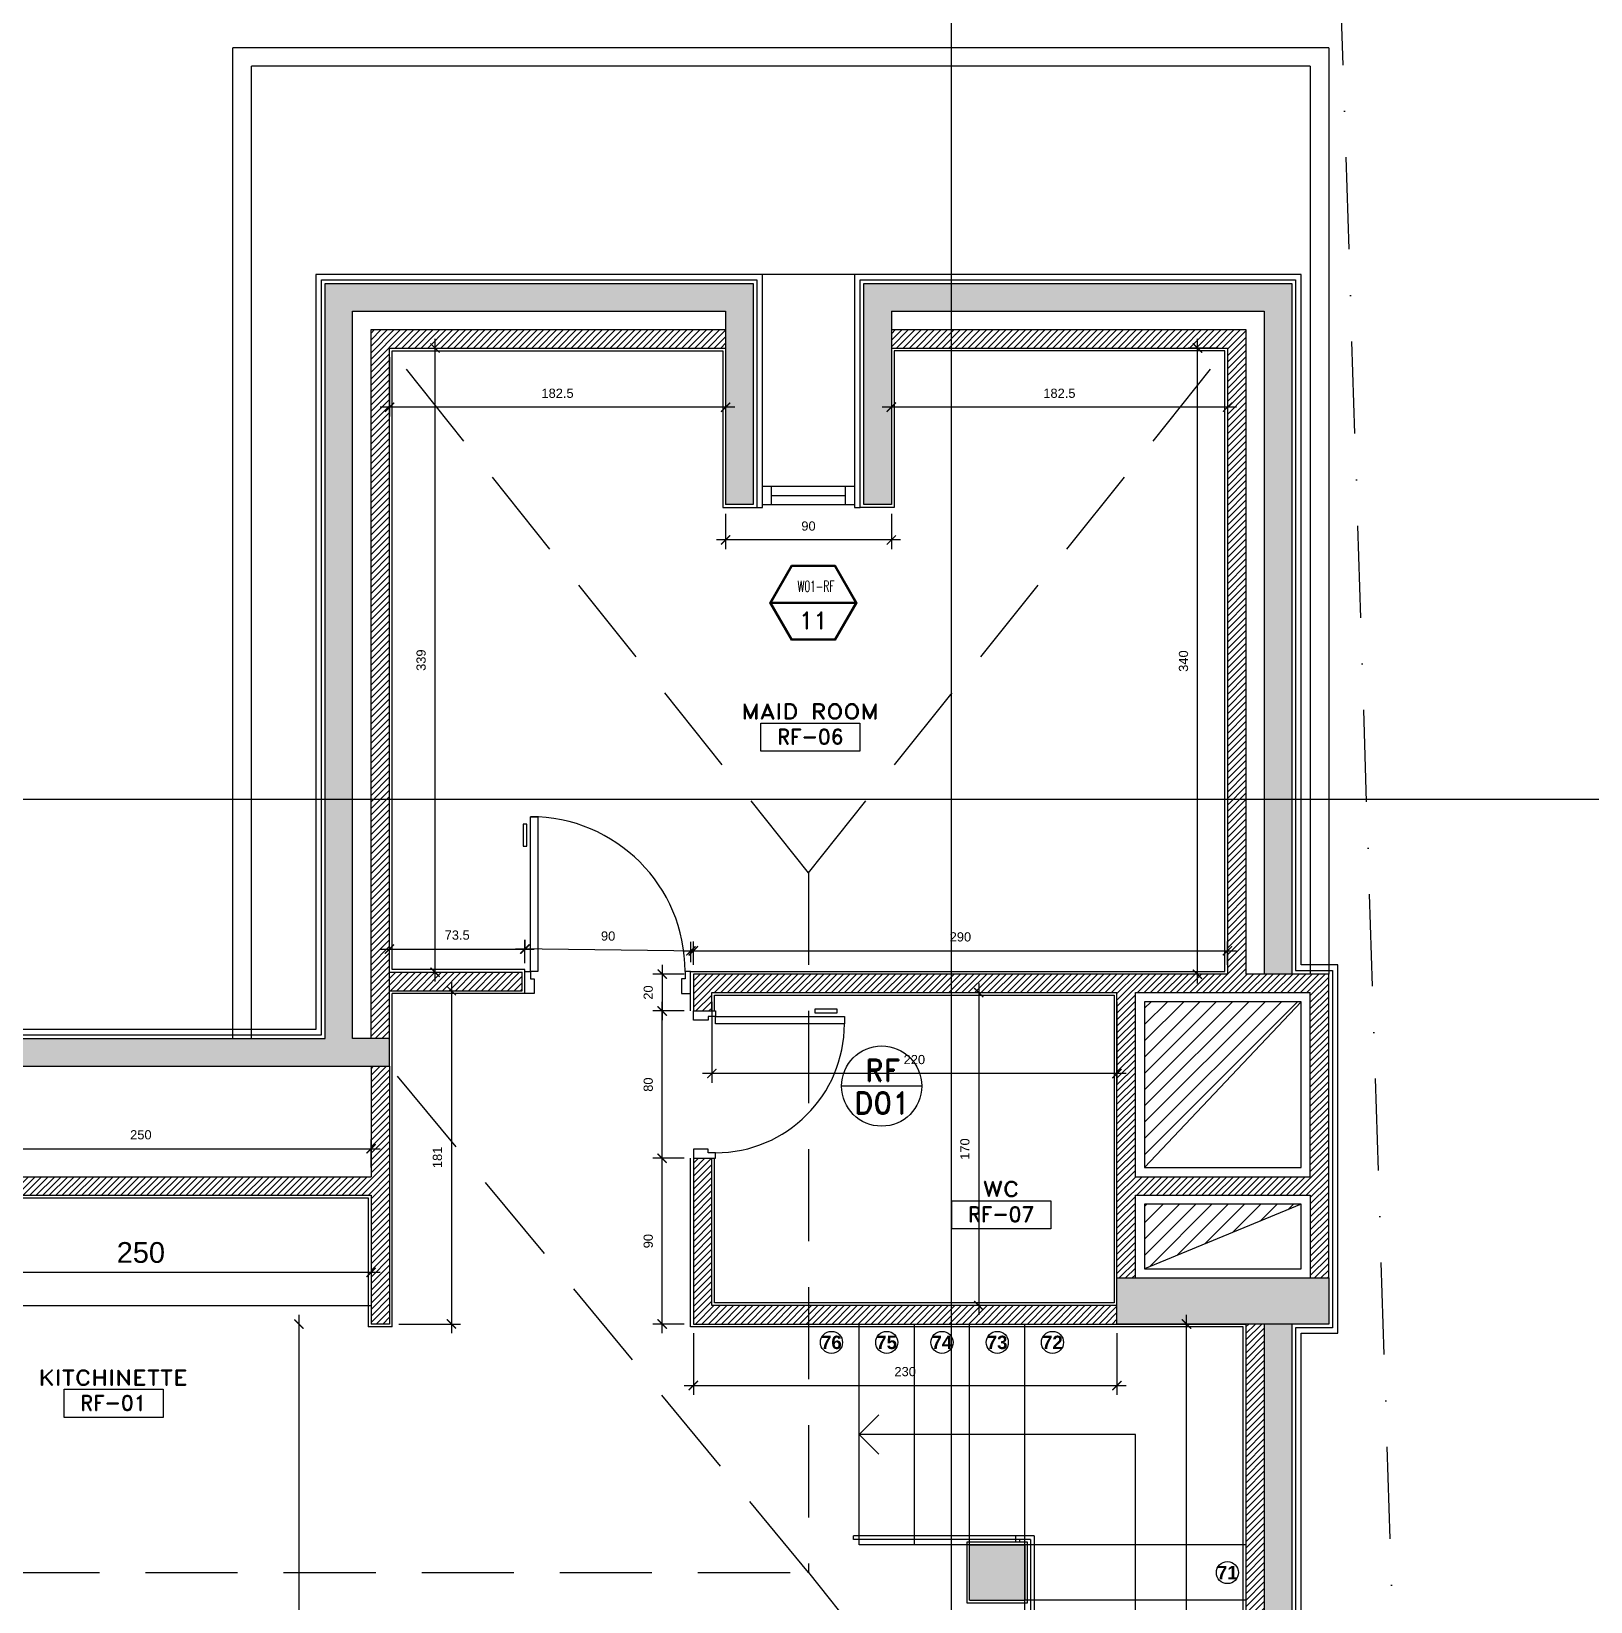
# Model space of a CAD drawing. Header units: centimetres. Extents: x 96271 to 179142, y 9855 to 112216.
# Drawn here: x 129802 to 130649, y 51720 to 52572 of the extents above; entities that cross this region are included whole.
import ezdxf
from ezdxf.enums import TextEntityAlignment as Align

# ---------------------------------------------------------------- set-up
doc = ezdxf.new("R2010")
doc.units = ezdxf.units.CM
doc.header["$LTSCALE"] = 100
doc.header["$MEASUREMENT"] = 0
doc.header["$PDSIZE"] = 0.2
doc.linetypes.add('DASHDOT', pattern=[1, 0.5, -0.25, 0, -0.25])
doc.linetypes.add('DASHED', pattern=[0.75, 0.5, -0.25])
doc.layers.get('0').update_dxf_attribs({"linetype": 'CONTINUOUS'})
doc.layers.get('DEFPOINTS').update_dxf_attribs({"linetype": 'CONTINUOUS'})
for name, color, linetype in [('0-door', 7, 'CONTINUOUS'), ('1-door', 7, 'CONTINUOUS'), ('A-ANOTATION', 7, 'CONTINUOUS'), ('A-CLADDING', 53, 'CONTINUOUS'), ('A-Dim', 2, 'CONTINUOUS'), ('A-Dim CMU', 2, 'CONTINUOUS'), ('A-DOOR-ANOT', 111, 'CONTINUOUS'), ('A-Flor-Str', 3, 'CONTINUOUS'), ('A-Glass-Full', 140, 'CONTINUOUS'), ('A-Otln-Abv', 1, 'DASHED'), ('A-Patt-CMU', 8, 'CONTINUOUS'), ('A-Patt-Strcr', 8, 'CONTINUOUS'), ('A-PLASTER', 51, 'CONTINUOUS'), ('A-Sanitary fixt', 143, 'CONTINUOUS'), ('A-Setback', 3, 'DASHDOT'), ('A-Shaft', 31, 'CONTINUOUS'), ('A-Wall-Full', 5, 'CONTINUOUS'), ('A-Wall-Prht', 2, 'CONTINUOUS'), ('A-Wall-Strctr', 6, 'CONTINUOUS'), ('A-WINDOW-ANOT', 131, 'CONTINUOUS'), ('HANDLES', 2, 'CONTINUOUS'), ('plan-stair steps nbr', 224, 'CONTINUOUS')]:
    doc.layers.add(name, color=color, linetype=linetype)
doc.layers.add('A-Sect-Iden', color=191, linetype='CONTINUOUS', lineweight=25)
doc.styles.add('ARIAL', font='arialbd.ttf')
doc.styles.add('ROMAND', font='romand.shx', dxfattribs={"height": 10})
doc.styles.get("Standard").update_dxf_attribs({"font": 'arial.ttf'})
doc.dimstyles.new('1-50', dxfattribs={"dimtxt": 11.25, "dimasz": 5, "dimexe": 5, "dimexo": 5, "dimgap": 5, "dimtad": 1, "dimdec": 1, "dimrnd": 0.5, "dimzin": 12, "dimdsep": 46, "dimtxsty": 'Standard', "dimblk": 'ARCHTICK', "dimcen": 0.09, "dimdle": 5, "dimadec": 0, "dimazin": 3, "dimtfac": 1, "dimtdec": 1, "dimtix": 1, "dimtofl": 0, "dimtmove": 1, "dimatfit": 3, "dimfxl": 5, "dimtolj": 1, "dimtzin": 0, "dimarcsym": 0})

# ---------------------------------------------------------------- blocks, each defined once
blk = doc.blocks.new('Dl70-12')
at = {"color": 1}
for p, q in [((0.3, 8.1), (0.7, 8.1)), ((0.3, 1.1), (0.3, 8.1)), ((0.7, 8.1), (0.7, 1.1)), ((0, -0.1), (0, 1.1)), ((0, 1.1), (0.3, 1.1)), ((0.3, 1.1), (0.3, 0.7)), ((0.7, 1.1), (0.3, 1.1)), ((7.7, 1.1), (7.7, 0.7)), ((8, 1.1), (7.7, 1.1)), ((8, -0.1), (8, 1.1)), ((0.3, 0.7), (0.5, 0.7)), ((0.5, 0.7), (0.5, -0.1)), ((7.5, 0.7), (7.5, -0.1)), ((7.7, 0.7), (7.5, 0.7)), ((0.5, -0.1), (0, -0.1)), ((7.5, -0.1), (8, -0.1))]:
    blk.add_line(p, q, dxfattribs=at)
at = {"color": 7}
blk.add_arc((0.7, 1.1), 7, 0, 90, dxfattribs=at)
at = {"layer": 'HANDLES'}
blk.add_lwpolyline([(0.1, 7.7), (-0.1, 7.7), (-0.1, 6.5), (0.1, 6.5), (0.1, 7.7)], dxfattribs=at)
blk = doc.blocks.new('_ArchTick')
at = {"color": 0, "linetype": 'ByBlock', "const_width": 0.15}
blk.add_lwpolyline([(-0.5, -0.5), (0.5, 0.5)], dxfattribs=at)
blk = doc.blocks.new('*D623')
at = {"layer": 'A-Dim CMU', "color": 0, "lineweight": -2, "transparency": 16777216}
blk.add_line((130316.56, 52055.33), (130316.56, 51875.33), dxfattribs=at)
at = {"layer": 'DEFPOINTS', "color": 0, "transparency": 16777216}
for p in [(130316.56, 52050.33), (130316.56, 51880.33), (130316.56, 51880.33)]:
    blk.add_point(p, dxfattribs=at)
at = {"layer": 'A-Dim CMU', "color": 0, "lineweight": -2, "transparency": 16777216, "xscale": 5, "yscale": 5, "zscale": 5}
for p, rotation in [((130316.56, 52050.33), 90), ((130316.56, 51880.33), 270)]:
    blk.add_blockref('_ArchTick', p, dxfattribs=dict(at, rotation=rotation))
at = {"layer": 'A-Dim CMU', "color": 0, "transparency": 16777216, "insert": (130309.01, 51965.33), "char_height": 5, "attachment_point": 5, "rotation": 90}
blk.add_mtext('\\A1;170', dxfattribs=at)
blk = doc.blocks.new('*D624')
at = {"layer": 'A-Dim CMU', "color": 0, "lineweight": -2, "transparency": 16777216}
for p, q in [((130171.56, 52045.33), (130171.56, 52001.35)), ((130391.56, 52045.33), (130391.56, 52001.35)), ((130396.56, 52006.35), (130166.56, 52006.35))]:
    blk.add_line(p, q, dxfattribs=at)
at = {"layer": 'DEFPOINTS', "color": 0, "transparency": 16777216}
for p in [(130171.56, 52050.33), (130391.56, 52050.33), (130171.56, 52006.35)]:
    blk.add_point(p, dxfattribs=at)
at = {"layer": 'A-Dim CMU', "color": 0, "lineweight": -2, "transparency": 16777216, "xscale": 5, "yscale": 5, "zscale": 5, "rotation": 180}
blk.add_blockref('_ArchTick', (130171.56, 52006.35), dxfattribs=at)
at = {"layer": 'A-Dim CMU', "color": 0, "lineweight": -2, "transparency": 16777216, "xscale": 5, "yscale": 5, "zscale": 5}
blk.add_blockref('_ArchTick', (130391.56, 52006.35), dxfattribs=at)
at = {"layer": 'A-Dim CMU', "color": 0, "transparency": 16777216, "insert": (130281.56, 52013.9), "char_height": 5, "attachment_point": 5}
blk.add_mtext('\\A1;220', dxfattribs=at)
blk = doc.blocks.new('*D625')
at = {"layer": 'A-Dim CMU', "color": 0, "lineweight": -2, "transparency": 16777216}
for p, q in [((129996.56, 52395.33), (129996.56, 52363.2)), ((130179.06, 52395.33), (130179.06, 52363.2)), ((130184.06, 52368.2), (129991.56, 52368.2))]:
    blk.add_line(p, q, dxfattribs=at)
at = {"layer": 'DEFPOINTS', "color": 0, "transparency": 16777216}
for p in [(129996.56, 52400.33), (130179.06, 52400.33), (129996.56, 52368.2)]:
    blk.add_point(p, dxfattribs=at)
at = {"layer": 'A-Dim CMU', "color": 0, "lineweight": -2, "transparency": 16777216, "xscale": 5, "yscale": 5, "zscale": 5, "rotation": 180}
blk.add_blockref('_ArchTick', (129996.56, 52368.2), dxfattribs=at)
at = {"layer": 'A-Dim CMU', "color": 0, "lineweight": -2, "transparency": 16777216, "xscale": 5, "yscale": 5, "zscale": 5}
blk.add_blockref('_ArchTick', (130179.06, 52368.2), dxfattribs=at)
at = {"layer": 'A-Dim CMU', "color": 0, "transparency": 16777216, "insert": (130087.81, 52375.75), "char_height": 5, "attachment_point": 5}
blk.add_mtext('\\A1;182.5', dxfattribs=at)
blk = doc.blocks.new('*D626')
at = {"layer": 'A-Dim CMU', "color": 0, "lineweight": -2, "transparency": 16777216}
for p, q in [((130001.56, 52400.33), (130026.3, 52400.33)), ((130021.3, 52056.33), (130021.3, 52405.33)), ((130001.56, 52061.33), (130026.3, 52061.33))]:
    blk.add_line(p, q, dxfattribs=at)
at = {"layer": 'DEFPOINTS', "color": 0, "transparency": 16777216}
for p in [(129996.56, 52400.33), (130021.3, 52400.33), (129996.56, 52061.33)]:
    blk.add_point(p, dxfattribs=at)
at = {"layer": 'A-Dim CMU', "color": 0, "lineweight": -2, "transparency": 16777216, "xscale": 5, "yscale": 5, "zscale": 5}
for p, rotation in [((130021.3, 52400.33), 90), ((130021.3, 52061.33), 270)]:
    blk.add_blockref('_ArchTick', p, dxfattribs=dict(at, rotation=rotation))
at = {"layer": 'A-Dim CMU', "color": 0, "transparency": 16777216, "insert": (130013.75, 52230.83), "char_height": 5, "attachment_point": 5, "rotation": 90}
blk.add_mtext('\\A1;339', dxfattribs=at)
blk = doc.blocks.new('WINDOW-TAGS')
at = {"color": 4}
for p, q in [((231, 535), (1283, 535)), ((231, 528), (1283, 528)), ((231, 521), (1283, 521))]:
    blk.add_line(p, q, dxfattribs=at)
for points in [[(1299, 528), (1028, 997), (486, 997), (215, 528), (486, 58), (1028, 58)], [(1291, 528), (1024, 990), (490, 990), (223, 528), (490, 65), (1024, 65)], [(1283, 528), (1020, 983), (494, 983), (231, 528), (494, 72), (1020, 72)]]:
    blk.add_lwpolyline(points, close=True, dxfattribs=at)
at = {"color": 4, "style": 'ROMAND'}
for tag, p in [('LEVEL', (761, 644)), ('WINDOW-NO', (871, 199))]:
    blk.add_attdef(tag, text='', height=210, dxfattribs=at).set_placement(p, align=Align.CENTER)
blk = doc.blocks.new('*D627')
at = {"layer": 'A-Dim CMU', "color": 0, "lineweight": -2, "transparency": 16777216}
for p, q in [((130269.06, 52395.33), (130269.06, 52363.2)), ((130451.56, 52395.33), (130451.56, 52363.2)), ((130456.56, 52368.2), (130264.06, 52368.2))]:
    blk.add_line(p, q, dxfattribs=at)
at = {"layer": 'DEFPOINTS', "color": 0, "transparency": 16777216}
for p in [(130269.06, 52400.33), (130451.56, 52400.33), (130269.06, 52368.2)]:
    blk.add_point(p, dxfattribs=at)
at = {"layer": 'A-Dim CMU', "color": 0, "lineweight": -2, "transparency": 16777216, "xscale": 5, "yscale": 5, "zscale": 5, "rotation": 180}
blk.add_blockref('_ArchTick', (130269.06, 52368.2), dxfattribs=at)
at = {"layer": 'A-Dim CMU', "color": 0, "lineweight": -2, "transparency": 16777216, "xscale": 5, "yscale": 5, "zscale": 5}
blk.add_blockref('_ArchTick', (130451.56, 52368.2), dxfattribs=at)
at = {"layer": 'A-Dim CMU', "color": 0, "transparency": 16777216, "insert": (130360.31, 52375.75), "char_height": 5, "attachment_point": 5}
blk.add_mtext('\\A1;182.5', dxfattribs=at)
blk = doc.blocks.new('DOOR NO')
blk.add_line((1261, 534), (661, 534))
blk.add_circle((961, 534), 300)
at = {"style": 'ROMAND'}
for tag, p in [('LEVEL', (969, 572)), ('DOOR', (966, 327))]:
    blk.add_attdef(tag, text='', height=162, dxfattribs=at).set_placement(p, align=Align.CENTER)
blk = doc.blocks.new('*D628')
at = {"layer": 'A-Dim CMU', "color": 0, "lineweight": -2, "transparency": 16777216}
for p, q in [((130161.56, 52065.33), (130161.56, 52077.97)), ((130451.56, 52065.33), (130451.56, 52077.97)), ((130156.56, 52072.97), (130456.56, 52072.97))]:
    blk.add_line(p, q, dxfattribs=at)
at = {"layer": 'DEFPOINTS', "color": 0, "transparency": 16777216}
for p in [(130451.56, 52072.97), (130161.56, 52060.33), (130451.56, 52060.33)]:
    blk.add_point(p, dxfattribs=at)
at = {"layer": 'A-Dim CMU', "color": 0, "lineweight": -2, "transparency": 16777216, "xscale": 5, "yscale": 5, "zscale": 5, "rotation": 180}
blk.add_blockref('_ArchTick', (130161.56, 52072.97), dxfattribs=at)
at = {"layer": 'A-Dim CMU', "color": 0, "lineweight": -2, "transparency": 16777216, "xscale": 5, "yscale": 5, "zscale": 5}
blk.add_blockref('_ArchTick', (130451.56, 52072.97), dxfattribs=at)
at = {"layer": 'A-Dim CMU', "color": 0, "transparency": 16777216, "insert": (130306.56, 52080.53), "char_height": 5, "attachment_point": 5}
blk.add_mtext('\\A1;290', dxfattribs=at)
blk = doc.blocks.new('*D629')
at = {"layer": 'A-Dim CMU', "color": 0, "lineweight": -2, "transparency": 16777216}
for p, q in [((130144.62, 51865.33), (130144.62, 51965.33)), ((130156.56, 51960.33), (130139.62, 51960.33)), ((130156.56, 51870.33), (130139.62, 51870.33))]:
    blk.add_line(p, q, dxfattribs=at)
at = {"layer": 'DEFPOINTS', "color": 0, "transparency": 16777216}
for p in [(130144.62, 51960.33), (130161.56, 51960.33), (130161.56, 51870.33)]:
    blk.add_point(p, dxfattribs=at)
at = {"layer": 'A-Dim CMU', "color": 0, "lineweight": -2, "transparency": 16777216, "xscale": 5, "yscale": 5, "zscale": 5}
for p, rotation in [((130144.62, 51960.33), 90), ((130144.62, 51870.33), 270)]:
    blk.add_blockref('_ArchTick', p, dxfattribs=dict(at, rotation=rotation))
at = {"layer": 'A-Dim CMU', "color": 0, "transparency": 16777216, "insert": (130137.07, 51915.33), "char_height": 5, "attachment_point": 5, "rotation": 90}
blk.add_mtext('\\A1;90', dxfattribs=at)
blk = doc.blocks.new('*D630')
at = {"layer": 'A-Dim CMU', "color": 0, "lineweight": -2, "transparency": 16777216}
for p, q in [((130161.56, 51865.33), (130161.56, 51831.9)), ((130391.56, 51865.33), (130391.56, 51831.9)), ((130156.56, 51836.9), (130396.56, 51836.9))]:
    blk.add_line(p, q, dxfattribs=at)
at = {"layer": 'DEFPOINTS', "color": 0, "transparency": 16777216}
for p in [(130161.56, 51870.33), (130391.56, 51870.33), (130391.56, 51836.9)]:
    blk.add_point(p, dxfattribs=at)
at = {"layer": 'A-Dim CMU', "color": 0, "lineweight": -2, "transparency": 16777216, "xscale": 5, "yscale": 5, "zscale": 5, "rotation": 180}
blk.add_blockref('_ArchTick', (130161.56, 51836.9), dxfattribs=at)
at = {"layer": 'A-Dim CMU', "color": 0, "lineweight": -2, "transparency": 16777216, "xscale": 5, "yscale": 5, "zscale": 5}
blk.add_blockref('_ArchTick', (130391.56, 51836.9), dxfattribs=at)
at = {"layer": 'A-Dim CMU', "color": 0, "transparency": 16777216, "insert": (130276.56, 51844.45), "char_height": 5, "attachment_point": 5}
blk.add_mtext('\\A1;230', dxfattribs=at)
blk = doc.blocks.new('*D632')
at = {"layer": 'A-Dim CMU', "color": 0, "lineweight": -2, "transparency": 16777216}
for p, q in [((130144.62, 51955.33), (130144.62, 52045.33)), ((130156.56, 52040.33), (130139.62, 52040.33)), ((130156.56, 51960.33), (130139.62, 51960.33))]:
    blk.add_line(p, q, dxfattribs=at)
at = {"layer": 'DEFPOINTS', "color": 0, "transparency": 16777216}
for p in [(130144.62, 52040.33), (130161.56, 52040.33), (130161.56, 51960.33)]:
    blk.add_point(p, dxfattribs=at)
at = {"layer": 'A-Dim CMU', "color": 0, "lineweight": -2, "transparency": 16777216, "xscale": 5, "yscale": 5, "zscale": 5}
for p, rotation in [((130144.62, 52040.33), 90), ((130144.62, 51960.33), 270)]:
    blk.add_blockref('_ArchTick', p, dxfattribs=dict(at, rotation=rotation))
at = {"layer": 'A-Dim CMU', "color": 0, "transparency": 16777216, "insert": (130137.07, 52000.33), "char_height": 5, "attachment_point": 5, "rotation": 90}
blk.add_mtext('\\A1;80', dxfattribs=at)
blk = doc.blocks.new('*D633')
at = {"layer": 'A-Dim CMU', "color": 0, "lineweight": -2, "transparency": 16777216}
for p, q in [((130156.56, 52060.33), (130139.62, 52060.33)), ((130144.62, 52065.33), (130144.62, 52035.33)), ((130156.56, 52040.33), (130139.62, 52040.33))]:
    blk.add_line(p, q, dxfattribs=at)
at = {"layer": 'DEFPOINTS', "color": 0, "transparency": 16777216}
for p in [(130161.56, 52060.33), (130144.62, 52040.33), (130161.56, 52040.33)]:
    blk.add_point(p, dxfattribs=at)
at = {"layer": 'A-Dim CMU', "color": 0, "lineweight": -2, "transparency": 16777216, "xscale": 5, "yscale": 5, "zscale": 5}
for p, rotation in [((130144.62, 52060.33), 90), ((130144.62, 52040.33), 270)]:
    blk.add_blockref('_ArchTick', p, dxfattribs=dict(at, rotation=rotation))
at = {"layer": 'A-Dim CMU', "color": 0, "transparency": 16777216, "insert": (130137.07, 52050.33), "char_height": 5, "attachment_point": 5, "rotation": 90}
blk.add_mtext('\\A1;20', dxfattribs=at)
blk = doc.blocks.new('*D634')
at = {"layer": 'A-Dim CMU', "color": 0, "lineweight": -2, "transparency": 16777216}
for p, q in [((130446.56, 52400.33), (130430.26, 52400.33)), ((130435.26, 52055.33), (130435.26, 52405.33)), ((130446.56, 52060.33), (130430.26, 52060.33))]:
    blk.add_line(p, q, dxfattribs=at)
at = {"layer": 'DEFPOINTS', "color": 0, "transparency": 16777216}
for p in [(130435.26, 52400.33), (130451.56, 52400.33), (130451.56, 52060.33)]:
    blk.add_point(p, dxfattribs=at)
at = {"layer": 'A-Dim CMU', "color": 0, "lineweight": -2, "transparency": 16777216, "xscale": 5, "yscale": 5, "zscale": 5}
for p, rotation in [((130435.26, 52400.33), 90), ((130435.26, 52060.33), 270)]:
    blk.add_blockref('_ArchTick', p, dxfattribs=dict(at, rotation=rotation))
at = {"layer": 'A-Dim CMU', "color": 0, "transparency": 16777216, "insert": (130427.71, 52230.33), "char_height": 5, "attachment_point": 5, "rotation": 90}
blk.add_mtext('\\A1;340', dxfattribs=at)
blk = doc.blocks.new('room tag')
at = {"color": 7}
blk.add_lwpolyline([(-571, 112), (613, 112), (613, -224), (-571, -224)], close=True, dxfattribs=at)
at = {"color": 30, "style": 'ROMAND', "width": 1.2}
blk.add_attdef('ROOM', text='', height=180, dxfattribs=at).set_placement((17, 162), align=Align.CENTER)
at = {"color": 2, "style": 'ROMAND'}
blk.add_attdef('ROOM.NO', text='', height=180, dxfattribs=at).set_placement((20, -140), align=Align.CENTER)
blk = doc.blocks.new('*D635')
at = {"layer": 'A-Dim', "color": 0, "lineweight": -2, "transparency": 16777216}
for p, q in [((130456.56, 51870.33), (130424.34, 51870.33)), ((130429.34, 51445.33), (130429.34, 51875.33)), ((130456.56, 51450.33), (130424.34, 51450.33))]:
    blk.add_line(p, q, dxfattribs=at)
at = {"layer": 'DEFPOINTS', "color": 0, "transparency": 16777216}
for p in [(130429.34, 51870.33), (130461.56, 51870.33), (130461.56, 51450.33)]:
    blk.add_point(p, dxfattribs=at)
at = {"layer": 'A-Dim', "color": 0, "lineweight": -2, "transparency": 16777216, "xscale": 5, "yscale": 5, "zscale": 5}
for p, rotation in [((130429.34, 51870.33), 90), ((130429.34, 51450.33), 270)]:
    blk.add_blockref('_ArchTick', p, dxfattribs=dict(at, rotation=rotation))
at = {"layer": 'A-Dim', "color": 0, "transparency": 16777216, "insert": (130421.79, 51660.33), "char_height": 5, "attachment_point": 5, "rotation": 90}
blk.add_mtext('\\A1;420', dxfattribs=at)
blk = doc.blocks.new('Dl80-12')
at = {"color": 1}
for p, q in [((0.3, 1.1), (0.3, 9.5)), ((0.3, 9.5), (0.7, 9.5)), ((0.7, 9.5), (0.7, 1.1)), ((0, -0.1), (0, 1.1)), ((0, 1.1), (0.3, 1.1)), ((0.3, 1.1), (0.3, 0.7)), ((0.7, 1.1), (0.3, 1.1)), ((8.7, 1.1), (8.7, 0.7)), ((9, 1.1), (8.7, 1.1)), ((9, -0.1), (9, 1.1)), ((0.3, 0.7), (0.5, 0.7)), ((0.5, 0.7), (0.5, -0.1)), ((8.7, 0.7), (8.5, 0.7)), ((8.5, 0.7), (8.5, -0.1)), ((0.5, -0.1), (0, -0.1)), ((8.5, -0.1), (9, -0.1))]:
    blk.add_line(p, q, dxfattribs=at)
at = {"color": 7}
blk.add_arc((0.3, 1.1), 8.4, 0, 90, dxfattribs=at)
at = {"layer": 'HANDLES'}
blk.add_lwpolyline([(0.1, 9.1), (-0.1, 9.1), (-0.1, 7.9), (0.1, 7.9), (0.1, 9.1)], dxfattribs=at)
blk = doc.blocks.new('*D648')
at = {"layer": 'A-Dim', "color": 0, "lineweight": -2, "transparency": 16777216}
blk.add_line((129991.56, 51898.35), (129731.56, 51898.35), dxfattribs=at)
at = {"layer": 'DEFPOINTS', "color": 0, "transparency": 16777216}
for p in [(129736.56, 51898.35), (129736.56, 51870.33), (129986.56, 51870.33)]:
    blk.add_point(p, dxfattribs=at)
at = {"layer": 'A-Dim', "color": 0, "lineweight": -2, "transparency": 16777216, "xscale": 5, "yscale": 5, "zscale": 5, "rotation": 180}
blk.add_blockref('_ArchTick', (129736.56, 51898.35), dxfattribs=at)
at = {"layer": 'A-Dim', "color": 0, "lineweight": -2, "transparency": 16777216, "xscale": 5, "yscale": 5, "zscale": 5}
blk.add_blockref('_ArchTick', (129986.56, 51898.35), dxfattribs=at)
at = {"layer": 'A-Dim', "color": 0, "transparency": 16777216, "insert": (129861.56, 51909.1), "char_height": 11.25, "attachment_point": 5}
blk.add_mtext('\\A1;250', dxfattribs=at)
blk = doc.blocks.new('*D649')
at = {"layer": 'A-Dim', "color": 0, "lineweight": -2, "transparency": 16777216}
blk.add_line((129947.37, 51875.33), (129947.37, 51485.33), dxfattribs=at)
at = {"layer": 'DEFPOINTS', "color": 0, "transparency": 16777216}
for p in [(129991.56, 51870.33), (129947.37, 51490.33), (129991.56, 51490.33)]:
    blk.add_point(p, dxfattribs=at)
at = {"layer": 'A-Dim', "color": 0, "lineweight": -2, "transparency": 16777216, "xscale": 5, "yscale": 5, "zscale": 5}
for p, rotation in [((129947.37, 51870.33), 90), ((129947.37, 51490.33), 270)]:
    blk.add_blockref('_ArchTick', p, dxfattribs=dict(at, rotation=rotation))
at = {"layer": 'A-Dim', "color": 0, "transparency": 16777216, "insert": (129936.62, 51680.33), "char_height": 11.25, "attachment_point": 5, "rotation": 90}
blk.add_mtext('\\A1;380', dxfattribs=at)
blk = doc.blocks.new('*D651')
at = {"layer": 'A-Dim', "color": 0, "lineweight": -2, "transparency": 16777216}
for p, q in [((130179.06, 52310.31), (130179.06, 52291.09)), ((130269.06, 52310.31), (130269.06, 52291.09)), ((130274.06, 52296.09), (130174.06, 52296.09))]:
    blk.add_line(p, q, dxfattribs=at)
at = {"layer": 'DEFPOINTS', "color": 0, "transparency": 16777216}
for p in [(130179.06, 52315.31), (130269.06, 52315.31), (130179.06, 52296.09)]:
    blk.add_point(p, dxfattribs=at)
at = {"layer": 'A-Dim', "color": 0, "lineweight": -2, "transparency": 16777216, "xscale": 5, "yscale": 5, "zscale": 5, "rotation": 180}
blk.add_blockref('_ArchTick', (130179.06, 52296.09), dxfattribs=at)
at = {"layer": 'A-Dim', "color": 0, "lineweight": -2, "transparency": 16777216, "xscale": 5, "yscale": 5, "zscale": 5}
blk.add_blockref('_ArchTick', (130269.06, 52296.09), dxfattribs=at)
at = {"layer": 'A-Dim', "color": 0, "transparency": 16777216, "insert": (130224.06, 52303.64), "char_height": 5, "attachment_point": 5}
blk.add_mtext('\\A1;90', dxfattribs=at)
blk = doc.blocks.new('*D822')
at = {"layer": 'A-Dim CMU', "color": 0, "lineweight": -2, "transparency": 16777216}
for p, q in [((129731.56, 51965.49), (129991.56, 51965.49)), ((129736.56, 51955.33), (129736.56, 51970.49)), ((129986.56, 51955.33), (129986.56, 51970.49))]:
    blk.add_line(p, q, dxfattribs=at)
at = {"layer": 'DEFPOINTS', "color": 0, "transparency": 16777216}
for p in [(129986.56, 51965.49), (129736.56, 51950.33), (129986.56, 51950.33)]:
    blk.add_point(p, dxfattribs=at)
at = {"layer": 'A-Dim CMU', "color": 0, "lineweight": -2, "transparency": 16777216, "xscale": 5, "yscale": 5, "zscale": 5, "rotation": 180}
blk.add_blockref('_ArchTick', (129736.56, 51965.49), dxfattribs=at)
at = {"layer": 'A-Dim CMU', "color": 0, "lineweight": -2, "transparency": 16777216, "xscale": 5, "yscale": 5, "zscale": 5}
blk.add_blockref('_ArchTick', (129986.56, 51965.49), dxfattribs=at)
at = {"layer": 'A-Dim CMU', "color": 0, "transparency": 16777216, "insert": (129861.56, 51973.05), "char_height": 5, "attachment_point": 5}
blk.add_mtext('\\A1;250', dxfattribs=at)
blk = doc.blocks.new('*D834')
at = {"layer": 'A-Dim CMU', "color": 0, "lineweight": -2, "transparency": 16777216}
for p, q in [((130001.56, 52051.33), (130035.17, 52051.33)), ((130030.17, 52056.33), (130030.17, 51865.33)), ((130001.56, 51870.33), (130035.17, 51870.33))]:
    blk.add_line(p, q, dxfattribs=at)
at = {"layer": 'DEFPOINTS', "color": 0, "transparency": 16777216}
for p in [(129996.56, 52051.33), (129996.56, 51870.33), (130030.17, 51870.33)]:
    blk.add_point(p, dxfattribs=at)
at = {"layer": 'A-Dim CMU', "color": 0, "lineweight": -2, "transparency": 16777216, "xscale": 5, "yscale": 5, "zscale": 5}
for p, rotation in [((130030.17, 52051.33), 90), ((130030.17, 51870.33), 270)]:
    blk.add_blockref('_ArchTick', p, dxfattribs=dict(at, rotation=rotation))
at = {"layer": 'A-Dim CMU', "color": 0, "transparency": 16777216, "insert": (130022.61, 51960.83), "char_height": 5, "attachment_point": 5, "rotation": 90}
blk.add_mtext('\\A1;181', dxfattribs=at)
blk = doc.blocks.new('*D835')
at = {"layer": 'A-Dim CMU', "color": 0, "lineweight": -2, "transparency": 16777216}
for p, q in [((130070.12, 52067.83), (130070.24, 52078.93)), ((130160.12, 52066.83), (130160.24, 52077.93)), ((130165.18, 52072.88), (130065.18, 52073.99))]:
    blk.add_line(p, q, dxfattribs=at)
at = {"layer": 'DEFPOINTS', "color": 0, "transparency": 16777216}
for p in [(130070.18, 52073.93), (130070.06, 52062.83), (130160.06, 52061.83)]:
    blk.add_point(p, dxfattribs=at)
at = {"layer": 'A-Dim CMU', "color": 0, "lineweight": -2, "transparency": 16777216, "xscale": 5, "yscale": 5, "zscale": 5}
for p, rotation in [((130070.18, 52073.93), 179.3634064240365), ((130160.18, 52072.93), 359.3634064240366)]:
    blk.add_blockref('_ArchTick', p, dxfattribs=dict(at, rotation=rotation))
at = {"layer": 'A-Dim CMU', "color": 0, "transparency": 16777216, "insert": (130115.27, 52080.99), "char_height": 5, "attachment_point": 5, "rotation": 359.36341}
blk.add_mtext('\\A1;90', dxfattribs=at)
blk = doc.blocks.new('*D836')
at = {"layer": 'A-Dim CMU', "color": 0, "lineweight": -2, "transparency": 16777216}
for p, q in [((129996.56, 52066.33), (129996.56, 52078.93)), ((130070.06, 52066.33), (130070.06, 52078.93)), ((129991.56, 52073.93), (130075.06, 52073.93))]:
    blk.add_line(p, q, dxfattribs=at)
at = {"layer": 'DEFPOINTS', "color": 0, "transparency": 16777216}
for p in [(130070.06, 52073.93), (129996.56, 52061.33), (130070.06, 52061.33)]:
    blk.add_point(p, dxfattribs=at)
at = {"layer": 'A-Dim CMU', "color": 0, "lineweight": -2, "transparency": 16777216, "xscale": 5, "yscale": 5, "zscale": 5, "rotation": 180}
blk.add_blockref('_ArchTick', (129996.56, 52073.93), dxfattribs=at)
at = {"layer": 'A-Dim CMU', "color": 0, "lineweight": -2, "transparency": 16777216, "xscale": 5, "yscale": 5, "zscale": 5}
blk.add_blockref('_ArchTick', (130070.06, 52073.93), dxfattribs=at)
at = {"layer": 'A-Dim CMU', "color": 0, "transparency": 16777216, "insert": (130033.31, 52081.49), "char_height": 5, "attachment_point": 5}
blk.add_mtext('\\A1;73.5', dxfattribs=at)

msp = doc.modelspace()

# ---------------------------------------------------------------- hatches: boundary and pattern name
at = {"layer": 'A-Patt-CMU'}
h = msp.add_hatch(dxfattribs=at)
h.set_pattern_fill('ANSI31', color=256, scale=20, angle=180)
h.set_pattern_definition([(225, (139598.3932, 77124.0469), (1.76776695, -1.76776695), [])])
h.paths.add_polyline_path([(130231.559, 51425.329), (130221.559, 51425.329), (130221.559, 51285.329), (130161.559, 51285.329), (130161.559, 51275.329), (130231.559, 51275.329)])
h.paths.add_polyline_path([(130471.559, 51870.329), (130461.559, 51870.329), (130461.559, 51450.329), (130161.559, 51450.329), (130161.559, 51440.329), (130471.559, 51440.329)])
h.paths.add_polyline_path([(130179.059, 52410.329), (129986.559, 52410.329), (129986.559, 52025.329), (129996.559, 52025.329), (129996.559, 52400.329), (130179.059, 52400.329)])
h.paths.add_polyline_path([(130461.559, 52410.329), (130269.059, 52410.329), (130269.059, 52400.329), (130451.559, 52400.329), (130451.559, 52060.329), (130161.559, 52060.329), (130161.559, 52040.329), (130171.559, 52040.329), (130171.559, 52050.329), (130391.559, 52050.329), (130391.559, 51895.329), (130401.559, 51895.329), (130401.559, 51940.329), (130496.559, 51940.329), (130496.559, 51895.329), (130506.559, 51895.329), (130506.559, 52060.329), (130461.559, 52060.329)])
h.paths.add_polyline_path([(130496.559, 52050.329), (130496.559, 51950.329), (130401.559, 51950.329), (130401.559, 52050.329)], flags=16)
h.paths.add_polyline_path([(130161.559, 51960.329), (130161.559, 51870.329), (130391.559, 51870.329), (130391.559, 51880.329), (130171.559, 51880.329), (130171.559, 51960.329)])
h = msp.add_hatch(dxfattribs=at)
h.set_pattern_fill('ANSI31', color=256, scale=20, angle=180)
h.set_pattern_definition([(225, (149778.3932, 97486.4773), (1.76776695, -1.76776695), [])])
h.paths.add_polyline_path([(130068.559, 52061.329), (129996.559, 52061.329), (129996.559, 52051.329), (130068.559, 52051.329)])
h.paths.add_polyline_path([(129996.559, 52010.329), (129986.559, 52010.329), (129986.559, 51950.329), (129736.559, 51950.329), (129736.559, 52115.329), (129439.059, 52115.329), (129439.059, 52120.329), (129741.559, 52120.329), (129741.559, 52135.329), (129429.059, 52135.329), (129429.059, 52105.329), (129726.559, 52105.329), (129726.559, 51845.329), (129736.559, 51845.329), (129736.559, 51940.329), (129986.559, 51940.329), (129986.559, 51870.329), (129996.559, 51870.329)])
h.paths.add_polyline_path([(129189.059, 52135.329), (128836.56, 52135.329), (128836.56, 52120.329), (129179.059, 52120.329), (129179.059, 52115.329), (128836.56, 52115.329), (128836.56, 52105.329), (129051.559, 52105.329), (129051.559, 51735.329), (129071.559, 51735.329), (129071.559, 51745.329), (129061.559, 51745.329), (129061.559, 52105.329), (129189.059, 52105.329)])
h.paths.add_polyline_path([(129736.559, 51755.329), (129726.559, 51755.329), (129726.559, 51745.329), (129161.559, 51745.329), (129161.559, 51635.329), (129001.559, 51635.329), (129001.559, 51365.329), (128891.559, 51365.329), (128891.559, 51355.329), (129179.059, 51355.329), (129179.059, 51350.329), (128891.559, 51350.329), (128891.559, 51335.329), (129189.059, 51335.329), (129189.059, 51365.329), (129011.559, 51365.329), (129011.559, 51625.329), (129161.559, 51625.329), (129161.559, 51535.329), (129171.559, 51535.329), (129171.559, 51735.329), (129726.559, 51735.329), (129726.559, 51725.329), (129736.559, 51725.329)])
h.paths.add_polyline_path([(129736.559, 51635.329), (129726.559, 51635.329), (129726.559, 51490.329), (129736.559, 51490.329)], flags=17)
h.paths.add_polyline_path([(129736.559, 51480.329), (129966.559, 51480.329), (129966.559, 51475.329), (129976.559, 51475.329), (129976.559, 51490.329), (129726.559, 51490.329), (129726.559, 51365.329), (129429.059, 51365.329), (129429.059, 51335.329), (129741.559, 51335.329), (129741.559, 51350.329), (129439.059, 51350.329), (129439.059, 51355.329), (129736.559, 51355.329)])
h.paths.add_polyline_path([(128876.559, 51365.329), (128836.56, 51365.329), (128836.56, 51355.329), (128876.559, 51355.329)])
h.paths.add_polyline_path([(128876.559, 51350.329), (128836.56, 51350.329), (128836.56, 51335.329), (128876.559, 51335.329)])
at = {"layer": 'A-Patt-Strcr'}
h = msp.add_hatch(dxfattribs=at)
h.set_pattern_fill('AR-CONC', color=256, scale=2)
h.set_pattern_definition([(50, (139598.393, 77124.047), (14.3452037, -1.2550427), [1.5, -16.5]), (355, (139598.393, 77124.047), (-2.775027, 15.043843), [1.2, -13.2]), (100.451444, (139599.589, 77123.942), (11.570177, 13.7888), [1.274804, -14.022842]), (46.1842, (139598.393, 77128.047), (21.344827, -3.310386), [2.25, -24.75]), (96.635635, (139600.172, 77127.77), (18.693239, 19.482372), [1.912207, -21.034275]), (351.18416, (139598.393, 77128.047), (18.693239, 19.482372), [1.8, -19.8]), (21, (139600.393, 77127.047), (11.938141, -8.052378), [1.5, -16.5]), (326, (139600.393, 77127.047), (4.866307, 14.503001), [1.2, -13.2]), (71.451445, (139601.388, 77126.376), (16.8044475, 6.450623), [1.274804, -14.022842]), (37.5, (139598.393, 77124.047), (0.2431971, 6.6578771), [0, -13.04, 0, -13.4, 0, -13.25]), (7.5, (139598.393, 77124.047), (5.2613907, 7.8882342), [0, -7.64, 0, -12.74, 0, -5.05]), (327.5, (139593.933, 77124.047), (10.6764487, -0.4510974), [0, -5, 0, -15.6, 0, -20.7]), (317.5, (139591.933, 77124.047), (11.6637234, 2.0020996), [0, -6.5, 0, -10.36, 0, -14.7])])
h.paths.add_polyline_path([(129996.559, 52025.329), (129976.559, 52025.329), (129976.559, 52420.329), (130179.059, 52420.329), (130179.059, 52315.306), (130194.059, 52315.306), (130194.059, 52435.329), (129961.559, 52435.329), (129961.559, 52025.329), (129741.559, 52025.329), (129741.559, 52010.329), (129996.559, 52010.329)])
h.paths.add_polyline_path([(130269.059, 52420.329), (130471.559, 52420.329), (130471.559, 52060.329), (130486.559, 52060.329), (130486.559, 52435.329), (130254.059, 52435.329), (130254.059, 52315.306), (130269.059, 52315.306)])
h.paths.add_polyline_path([(130506.559, 51895.329), (130391.559, 51895.329), (130391.559, 51870.329), (130506.559, 51870.329)])
h.paths.add_polyline_path([(130486.559, 51870.329), (130471.559, 51870.329), (130471.559, 51440.329), (130161.559, 51440.329), (130161.559, 51425.329), (130486.559, 51425.329)])
h.paths.add_polyline_path([(130341.559, 51600.329), (130311.559, 51600.329), (130311.559, 51570.329), (130341.559, 51570.329)], flags=17)
h.paths.add_polyline_path([(130341.559, 51750.329), (130311.559, 51750.329), (130311.559, 51720.329), (130341.559, 51720.329)], flags=17)
h.paths.add_polyline_path([(130136.559, 51300.329), (129986.559, 51300.329), (129986.559, 51275.329), (130136.559, 51275.329)])
h.paths.add_polyline_path([(129976.559, 51460.329), (129976.559, 51475.329), (129796.559, 51475.329), (129796.559, 51460.329)])
h.paths.add_polyline_path([(129986.559, 51430.329), (129976.559, 51430.329), (129976.559, 51460.329), (129961.559, 51460.329), (129961.559, 51275.329), (129986.559, 51275.329)])
h.paths.add_polyline_path([(130146.559, 51460.329), (130146.559, 51430.329), (130136.559, 51430.329), (130136.559, 51275.329), (130161.559, 51275.329), (130161.559, 51460.329)])
h.paths.add_polyline_path([(128876.559, 51335.329), (128891.559, 51335.329), (128891.559, 52105.329), (128876.559, 52105.329)])
at = {"layer": 'A-Shaft'}
h = msp.add_hatch(dxfattribs=at)
h.set_pattern_fill('ANSI31', color=256, scale=50)
h.set_pattern_definition([(45, (-1462.281, -27784.0245), (-4.41941738, 4.41941738), [])])
h.paths.add_polyline_path([(130406.559, 51955.329), (130491.559, 52045.329), (130406.559, 52045.329)])
h = msp.add_hatch(dxfattribs=at)
h.set_pattern_fill('ANSI31', color=256, scale=50)
h.set_pattern_definition([(45, (-1482.281, -27894.0245), (-4.41941738, 4.41941738), [])])
h.paths.add_polyline_path([(130406.559, 51900.329), (130491.559, 51935.329), (130406.559, 51935.329)])

# ---------------------------------------------------------------- linework, layer by layer
at = {"layer": 'A-CLADDING'}
for points in [[(128874.559, 52140.329), (128874.559, 52297.329), (129763.559, 52297.329), (129763.559, 52027.329), (129959.559, 52027.329), (129959.559, 52437.329), (130196.059, 52437.329), (130196.059, 52313.806), (130199.059, 52313.806), (130199.059, 52440.329), (129956.559, 52440.329), (129956.559, 52030.329), (129766.559, 52030.329), (129766.559, 52300.329), (128871.559, 52300.329), (128871.559, 52140.329)], [(129761.559, 51455.329), (129956.559, 51455.329), (129956.559, 51270.329), (130236.559, 51270.329), (130236.559, 51420.329), (130491.559, 51420.329), (130491.559, 51865.329), (130511.559, 51865.329), (130511.559, 52065.329), (130491.559, 52065.329), (130491.559, 52440.329), (130249.059, 52440.329), (130249.059, 52313.806)], [(130249.059, 52313.806), (130252.059, 52313.806), (130252.059, 52437.329), (130488.559, 52437.329), (130488.559, 52062.329), (130508.559, 52062.329), (130508.559, 51868.329), (130488.559, 51868.329), (130488.559, 51423.329), (130233.559, 51423.329), (130233.559, 51273.329), (129959.559, 51273.329), (129959.559, 51458.329), (129761.559, 51458.329)]]:
    msp.add_lwpolyline(points, dxfattribs=at)
at = {"layer": 'A-Flor-Str'}
for p, q in [((130251.559, 51750.329), (130251.559, 51870.329)), ((130281.559, 51750.329), (130281.559, 51870.329)), ((130311.559, 51750.329), (130311.559, 51870.329)), ((130341.559, 51750.329), (130341.559, 51870.329)), ((130341.559, 51570.329), (130341.559, 51750.329)), ((130341.559, 51750.329), (130341.559, 51720.329))]:
    msp.add_line(p, q, dxfattribs=at)
for points in [[(130251.559, 51810.329), (130262.251, 51821.021)], [(130311.559, 51510.329), (130401.559, 51510.329), (130401.559, 51810.329), (130251.559, 51810.329)], [(130251.559, 51810.329), (130262.251, 51799.638)], [(130461.559, 51750.329), (130251.559, 51750.329)], [(130461.559, 51720.329), (130341.559, 51720.329)]]:
    msp.add_lwpolyline(points, dxfattribs=at)
at = {"layer": 'A-Glass-Full'}
for p, q in [((130199.059, 52325.306), (130249.059, 52325.306)), ((130204.059, 52315.306), (130204.059, 52325.306)), ((130244.059, 52325.306), (130244.059, 52315.306)), ((130199.059, 52315.306), (130249.059, 52315.306)), ((130204.059, 52320.306), (130244.059, 52320.306)), ((130346.559, 51755.329), (130248.559, 51755.329)), ((130248.559, 51753.329), (130248.559, 51755.329)), ((130344.559, 51753.329), (130248.559, 51753.329)), ((130336.559, 51755.329), (130336.559, 51751.829)), ((130338.559, 51753.329), (130338.559, 51751.829)), ((130344.559, 51753.329), (130344.559, 51567.329)), ((130346.559, 51755.329), (130346.559, 51565.329))]:
    msp.add_line(p, q, dxfattribs=at)
at = {"layer": 'A-Otln-Abv'}
for p, q in [((130224.059, 52115.329), (129996.559, 52400.329)), ((130224.059, 52115.329), (130451.559, 52400.329)), ((130224.059, 52115.329), (130224.059, 51735.329)), ((130224.059, 51735.329), (129996.559, 52010.329)), ((129489.059, 51735.329), (130224.059, 51735.329)), ((130224.059, 51735.329), (130451.559, 51450.329))]:
    msp.add_line(p, q, dxfattribs=at)
at = {"layer": 'A-PLASTER'}
for p, q in [((130070.059, 52049.829), (130070.059, 52062.829)), ((129985.059, 51938.829), (129985.059, 51868.829)), ((129998.059, 51868.829), (129985.059, 51868.829))]:
    msp.add_line(p, q, dxfattribs=at)
for points in [[(130070.059, 52062.829), (129998.059, 52062.829), (129998.059, 52398.829), (130177.559, 52398.829), (130177.559, 52313.806), (130196.059, 52313.806)], [(130160.059, 52040.329), (130160.059, 52061.829), (130450.059, 52061.829), (130450.059, 52398.829), (130270.559, 52398.829), (130270.559, 52313.806), (130252.059, 52313.806)], [(129998.059, 51868.829), (129998.059, 52049.829)], [(130070.059, 52049.829), (129998.059, 52049.829)], [(130173.059, 52040.329), (130173.059, 52048.829), (130390.059, 52048.829), (130390.059, 51881.829), (130173.059, 51881.829), (130173.059, 51960.329)], [(129738.059, 51635.329), (129738.059, 51491.829), (129978.059, 51491.829), (129978.059, 51431.829), (129988.059, 51431.829), (129988.059, 51301.829), (130135.059, 51301.829), (130135.059, 51431.829), (130145.059, 51431.829), (130145.059, 51461.829), (130163.059, 51461.829), (130163.059, 51451.829), (130460.059, 51451.829), (130460.059, 51868.829), (130160.059, 51868.829), (130160.059, 51960.329)], [(129738.059, 51845.329), (129738.059, 51938.829), (129985.059, 51938.829)]]:
    msp.add_lwpolyline(points, dxfattribs=at)
msp.add_lwpolyline([(130343.059, 51751.829), (130310.059, 51751.829), (130310.059, 51718.829), (130343.059, 51718.829)], close=True, dxfattribs=at)
at = {"layer": 'A-Sanitary fixt'}
msp.add_line((129736.559, 51880.329), (129986.559, 51880.329), dxfattribs=at)
at = {"layer": 'A-Sect-Iden'}
for p, q in [((130301.559, 53927.158), (130301.559, 50188.999)), ((126383.148, 52155.286), (131114.439, 52155.286))]:
    msp.add_line(p, q, dxfattribs=at)
at = {"layer": 'A-Setback'}
msp.add_lwpolyline([(130559.009, 51153.336), (130410.95, 55800.674), (129618.405, 56606.045), (129624.608, 56644.996), (128745.22, 56680.475), (127970.463, 56711.734), (127582.107, 56353.135), (127469.619, 50671.512), (127649.878, 50654.841), (129847.419, 51155.283)], close=True, dxfattribs=at)
at = {"layer": 'A-Shaft'}
for p, q in [((130491.559, 52045.329), (130406.559, 51955.329)), ((130491.559, 51935.329), (130406.559, 51900.329))]:
    msp.add_line(p, q, dxfattribs=at)
for points in [[(130491.559, 52045.329), (130406.559, 52045.329), (130406.559, 51955.329), (130491.559, 51955.329)], [(130491.559, 51935.329), (130406.559, 51935.329), (130406.559, 51900.329), (130491.559, 51900.329)]]:
    msp.add_lwpolyline(points, close=True, dxfattribs=at)
at = {"layer": 'A-Wall-Full'}
for p, q in [((129996.559, 52061.329), (130068.559, 52061.329)), ((130068.559, 52051.329), (130068.559, 52061.329)), ((129996.559, 52051.329), (130068.559, 52051.329)), ((130171.559, 52050.329), (130391.559, 52050.329)), ((130171.559, 52040.329), (130171.559, 52050.329)), ((130391.559, 51895.329), (130391.559, 52050.329)), ((130401.559, 52050.329), (130496.559, 52050.329)), ((130401.559, 51950.329), (130401.559, 52050.329)), ((130496.559, 51950.329), (130496.559, 52050.329)), ((130161.559, 52040.329), (130171.559, 52040.329)), ((129986.559, 52010.329), (129986.559, 51950.329)), ((129996.559, 52010.329), (129996.559, 51870.329)), ((130161.559, 51960.329), (130171.559, 51960.329)), ((130171.559, 51880.329), (130171.559, 51960.329)), ((129736.559, 51950.329), (129986.559, 51950.329)), ((130401.559, 51950.329), (130496.559, 51950.329)), ((129736.559, 51940.329), (129986.559, 51940.329)), ((129986.559, 51940.329), (129986.559, 51870.329)), ((130401.559, 51895.329), (130401.559, 51940.329)), ((130401.559, 51940.329), (130496.559, 51940.329)), ((129996.559, 51870.329), (129986.559, 51870.329))]:
    msp.add_line(p, q, dxfattribs=at)
for points in [[(129986.559, 52025.329), (129986.559, 52410.329), (130179.059, 52410.329)], [(130269.059, 52410.329), (130461.559, 52410.329), (130461.559, 52060.329)], [(129996.559, 52025.329), (129996.559, 52400.329), (130179.059, 52400.329)], [(130269.059, 52400.329), (130451.559, 52400.329), (130451.559, 52060.329)], [(130451.559, 52060.329), (130161.559, 52060.329), (130161.559, 52040.329)], [(130506.559, 51895.329), (130506.559, 52060.329), (130461.559, 52060.329)], [(130161.559, 51960.329), (130161.559, 51870.329), (130461.559, 51870.329)], [(130496.559, 51940.329), (130496.559, 51895.329)], [(130391.559, 51880.329), (130171.559, 51880.329)], [(130461.559, 51870.329), (130461.559, 51450.329), (130161.559, 51450.329)]]:
    msp.add_lwpolyline(points, dxfattribs=at)
at = {"layer": 'A-Wall-Prht'}
for p, q in [((129911.559, 52025.329), (129911.559, 52563.329)), ((130506.559, 52563.329), (129911.559, 52563.329)), ((130506.559, 52563.329), (130506.559, 52060.329)), ((129921.559, 52025.329), (129921.559, 52553.329)), ((130496.559, 52553.329), (129921.559, 52553.329)), ((130496.559, 52553.329), (130496.559, 52060.329)), ((130249.059, 52440.329), (130199.059, 52440.329))]:
    msp.add_line(p, q, dxfattribs=at)
at = {"layer": 'A-Wall-Strctr'}
for p, q in [((130179.059, 52420.329), (130179.059, 52315.306)), ((130269.059, 52420.329), (130269.059, 52315.306)), ((130194.059, 52315.306), (130179.059, 52315.306)), ((130269.059, 52315.306), (130254.059, 52315.306)), ((129741.559, 52010.329), (129996.559, 52010.329)), ((130311.559, 51720.329), (130341.559, 51720.329))]:
    msp.add_line(p, q, dxfattribs=at)
for points in [[(129741.559, 52025.329), (129961.559, 52025.329), (129961.559, 52435.329), (130194.059, 52435.329), (130194.059, 52315.306)], [(130254.059, 52315.306), (130254.059, 52435.329), (130486.559, 52435.329), (130486.559, 52060.329)], [(129996.559, 52010.329), (129996.559, 52025.329), (129976.559, 52025.329), (129976.559, 52420.329), (130179.059, 52420.329)], [(130269.059, 52420.329), (130471.559, 52420.329), (130471.559, 52060.329)], [(130486.559, 51870.329), (130486.559, 51425.329), (130161.559, 51425.329)], [(130471.559, 51870.329), (130471.559, 51440.329), (130161.559, 51440.329)], [(130311.559, 51720.329), (130311.559, 51750.329), (130341.559, 51750.329), (130341.559, 51720.329)]]:
    msp.add_lwpolyline(points, dxfattribs=at)
msp.add_lwpolyline([(130506.559, 51870.329), (130391.559, 51870.329), (130391.559, 51895.329), (130506.559, 51895.329)], close=True, dxfattribs=at)
at = {"layer": 'plan-stair steps nbr'}
for centre in [(130236.559, 51860.329), (130266.559, 51860.329), (130296.559, 51860.329), (130326.559, 51860.329), (130356.559, 51860.329), (130451.559, 51735.329)]:
    msp.add_circle(centre, 6.006, dxfattribs=at)

# ---------------------------------------------------------------- block references
at = {"layer": '0-door', "xscale": 10, "yscale": 10, "zscale": 10}
msp.add_blockref('Dl80-12', (130070.059, 52050.829), dxfattribs=at)
at = {"layer": '1-door', "xscale": 10, "yscale": 10, "zscale": 10, "rotation": 270.0000000000002}
msp.add_blockref('Dl70-12', (130162.559, 52040.329), dxfattribs=at)
at = {"layer": 'A-ANOTATION', "xscale": 0.04537499999983652, "yscale": 0.04537499999983652, "zscale": 0.04537499999983652}
for p, values in [((130224.184, 52191.537), {'ROOM': 'MAID ROOM', 'ROOM.NO': 'RF-06'}), ((130327.819, 51932.215), {'ROOM': 'WC', 'ROOM.NO': 'RF-07'}), ((129845.767, 51829.77), {'ROOM': 'KITCHINETTE', 'ROOM.NO': 'RF-01'})]:
    msp.add_blockref('room tag', p, dxfattribs=at).add_auto_attribs(values)
at = {"layer": 'A-DOOR-ANOT', "xscale": 0.07259999999973843, "yscale": 0.07259999999973843, "zscale": 0.07259999999973843}
msp.add_blockref('DOOR NO', (130194.043, 51960.764), dxfattribs=at).add_auto_attribs({'LEVEL': 'RF', 'DOOR': 'D01'})
at = {"layer": 'A-WINDOW-ANOT'}
ref = msp.add_blockref('WINDOW-TAGS', (130193.694, 52285.032), dxfattribs=dict(at, xscale=-0.04355999999916094, yscale=0.04355999999916094, zscale=0.04355999999916094, rotation=180))
ref.add_attrib('LEVEL', '11', dxfattribs={"layer": '0', "color": 4, "height": 9.1344, "style": 'ROMAND'}).set_placement((130226.852, 52247.859), align=Align.CENTER)
ref.add_attrib('WINDOW-NO', 'W01-RF', (130218.194, 52267.97), dxfattribs={"layer": '0', "color": 4, "height": 6, "style": 'ROMAND', "width": 0.6})

# ---------------------------------------------------------------- texts
at = {"layer": 'plan-stair steps nbr', "char_height": 7.28, "attachment_point": 1, "style": 'ARIAL'}
for s, insert in [('76', (130230.83, 51863.998)), ('75', (130260.83, 51863.998)), ('74', (130290.83, 51863.998)), ('73', (130320.83, 51863.998)), ('72', (130350.83, 51863.998)), ('71', (130445.83, 51738.998))]:
    msp.add_mtext_dynamic_manual_height_columns(s, width=7.28, gutter_width=0.35, heights=[0], dxfattribs=dict(at, insert=insert))

# ---------------------------------------------------------------- dimensions: what is measured, and where the dimension line sits
at = {"layer": 'A-Dim'}
for p1, p2, distance, override, picture, middle in [((130269.059, 52315.306), (130179.059, 52315.306), 19.221, {"dimtxt": 5}, '*D651', (130224.059, 52303.638)), ((129986.559, 51870.329), (129736.559, 51870.329), -28.024, {"dimse1": 1, "dimse2": 1}, '*D648', (129861.559, 51909.097)), ((129991.559, 51870.329), (129991.559, 51490.329), -44.19, {"dimse1": 1, "dimse2": 1}, '*D649', (129936.622, 51680.329)), ((130461.559, 51450.329), (130461.559, 51870.329), 32.221, {"dimtxt": 5}, '*D635', (130421.785, 51660.329))]:
    dim = msp.add_aligned_dim(p1=p1, p2=p2, distance=distance, dimstyle='1-50', override=override, dxfattribs=at)
    dim.commit()
    dim.dimension.update_dxf_attribs({"geometry": picture, "text_midpoint": middle})
at = {"layer": 'A-Dim CMU'}
for p1, p2, distance, picture, middle in [((130179.059, 52400.329), (129996.559, 52400.329), 32.128, '*D625', (130087.809, 52375.754)), ((129996.559, 52061.329), (129996.559, 52400.329), -24.744, '*D626', (130013.749, 52230.829)), ((130451.559, 52400.329), (130269.059, 52400.329), 32.128, '*D627', (130360.309, 52375.754)), ((130451.559, 52060.329), (130451.559, 52400.329), 16.296, '*D634', (130427.708, 52230.329)), ((129996.559, 52061.329), (130070.059, 52061.329), 12.605, '*D836', (130033.309, 52081.489)), ((130160.059, 52061.829), (130070.059, 52062.829), -11.106, '*D835', (130115.267, 52080.987)), ((130161.559, 52060.329), (130451.559, 52060.329), 12.645, '*D628', (130306.559, 52080.527)), ((130161.559, 52060.329), (130161.559, 52040.329), -16.941, '*D633', (130137.065, 52050.329)), ((129996.559, 52051.329), (129996.559, 51870.329), 33.607, '*D834', (130022.614, 51960.829)), ((130391.559, 52050.329), (130171.559, 52050.329), 43.979, '*D624', (130281.559, 52013.903)), ((130316.559, 52050.329), (130316.559, 51880.329), 0, '*D623', (130309.007, 51965.329)), ((130161.559, 51960.329), (130161.559, 52040.329), 16.941, '*D632', (130137.065, 52000.329)), ((129736.559, 51950.329), (129986.559, 51950.329), 15.165, '*D822', (129861.559, 51973.047)), ((130161.559, 51870.329), (130161.559, 51960.329), 16.941, '*D629', (130137.065, 51915.329)), ((130161.559, 51870.329), (130391.559, 51870.329), -33.433, '*D630', (130276.559, 51844.451))]:
    dim = msp.add_aligned_dim(p1=p1, p2=p2, distance=distance, dimstyle='1-50', override={"dimtxt": 5}, dxfattribs=at)
    dim.commit()
    dim.dimension.update_dxf_attribs({"geometry": picture, "text_midpoint": middle})

doc.saveas('drawing.dxf')
